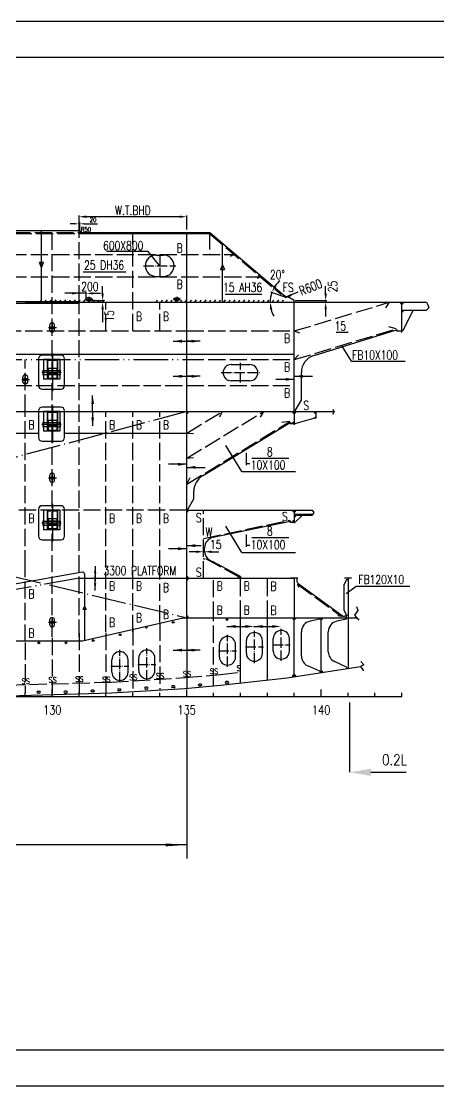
# Model space of a CAD drawing. Extents: x 373818 to 564480, y 322172 to 634257.
# Drawn here: x 510728 to 522369, y 322272 to 351972 of the extents above; entities that cross this region are included whole.
import ezdxf
from ezdxf.enums import TextEntityAlignment as Align

# ---------------------------------------------------------------- set-up
doc = ezdxf.new("R2010")
doc.units = 0
doc.header["$LTSCALE"] = 40
doc.header["$MEASUREMENT"] = 0
for name, pattern in [('ACAD_ISO02W100', [15, 12, -3]), ('ACAD_ISO04W100', [30.5, 24, -3, 0.5, -3]), ('ACAD_ISO05W100', [34, 24, -3, 0.5, -3, 0.5, -3]), ('DASHDOT', [1, 0.5, -0.25, 0, -0.25]), ('HIDDEN', [0.375, 0.25, -0.125])]:
    doc.linetypes.add(name, pattern=pattern)
doc.layers.get('0').update_dxf_attribs({"linetype": 'CONTINUOUS'})
doc.layers.get('DEFPOINTS').update_dxf_attribs({"linetype": 'CONTINUOUS'})
for name, color, linetype in [('BEAR', 7, 'CONTINUOUS'), ('BT_ENG', 7, 'CONTINUOUS'), ('C-CEN', 4, 'ACAD_ISO04W100'), ('C-CON', 4, 'CONTINUOUS'), ('C-DAS', 4, 'ACAD_ISO02W100'), ('FRAME', 7, 'CONTINUOUS'), ('TEXT-ENG', 7, 'CONTINUOUS'), ('Y-CON', 2, 'CONTINUOUS'), ('Y-DAS', 2, 'ACAD_ISO02W100'), ('Y-PH', 2, 'ACAD_ISO05W100')]:
    doc.layers.add(name, color=color, linetype=linetype)
doc.styles.add('ROMANS', font='romans.shx', dxfattribs={"width": 0.75, "height": 250, "bigfont": 'hzdx.shx'})
doc.dimstyles.new('DM-100', dxfattribs={"dimscale": 0, "dimtxt": 250, "dimasz": 200, "dimexe": 30, "dimexo": 30, "dimgap": 50, "dimtad": 1, "dimdec": 0, "dimzin": 0, "dimdsep": 46, "dimtxsty": 'ROMANS', "dimcen": 0, "dimclrd": 1, "dimclre": 1, "dimclrt": 1, "dimadec": 0, "dimazin": 0, "dimtfac": 1, "dimtdec": 0, "dimtmove": 0, "dimatfit": 3, "dimfxl": 0, "dimtolj": 1, "dimtzin": 0, "dimarcsym": 0})

# ---------------------------------------------------------------- blocks, each defined once
blk = doc.blocks.new('A$C2C786277')
at = {"layer": 'C-CEN', "ltscale": 0.1}
for p, q in [((0, 67), (210, 67)), ((105, 135), (105, 0))]:
    blk.add_line(p, q, dxfattribs=at)
at = {"layer": 'C-CON'}
for p, q in [((143, 105), (67, 105)), ((67, 30), (143, 30))]:
    blk.add_line(p, q, dxfattribs=at)
for centre, start, end in [((67, 67), 90, 270), ((143, 67), 270, 90)]:
    blk.add_arc(centre, 37.5, start, end, dxfattribs=at)
blk = doc.blocks.new('*D24')
at = {"color": 1, "linetype": 'ByBlock', "transparency": 16777216}
for p, q in [((515610, 337170), (515410, 337170)), ((515810, 337170), (515840, 337170)), ((515810, 337170), (515840, 337170)), ((516040, 337170), (516240, 337170))]:
    blk.add_line(p, q, dxfattribs=at)
for points in [[(515610, 337204), (515610, 337137), (515810, 337170)], [(516040, 337204), (516040, 337137), (515840, 337170)]]:
    blk.add_solid(points, dxfattribs=at)
at = {"layer": 'DEFPOINTS', "color": 0, "linetype": 'ByBlock', "transparency": 16777216}
for p in [(515810, 337170), (515840, 337170), (515840, 337170)]:
    blk.add_point(p, dxfattribs=at)
at = {"color": 1, "linetype": 'ByBlock', "transparency": 16777216, "insert": (516152, 337373), "char_height": 250, "attachment_point": 5, "style": 'ROMANS'}
blk.add_mtext('\\A1;15', dxfattribs=at)
blk = doc.blocks.new('A$C75882CA2')
at = {"layer": 'C-CON'}
for p, q in [((0, 57), (136, 114)), ((0, 57), (136, 0)), ((136, 0), (136, 114))]:
    blk.add_line(p, q, dxfattribs=at)
blk = doc.blocks.new('POT')
at = {"color": 90, "linetype": 'Continuous'}
for p, q in [((-0.99, 0), (1.17, 0)), ((-0.68, -0.75), (-0.68, 0.75)), ((-0.68, 0.2), (0.68, 0.2)), ((-0.18, 1.25), (0.18, 1.25)), ((0, 1.44), (0, -1.52)), ((0.68, -0.75), (0.68, 0.75)), ((-0.68, -0.2), (0.68, -0.2)), ((-0.18, -1.25), (0.18, -1.25))]:
    blk.add_line(p, q, dxfattribs=at)
for centre, start, end in [((-0.18, 0.75), 90, 180), ((0.18, 0.75), 0, 90), ((-0.18, -0.75), 180, 270), ((0.18, -0.75), 270, 0)]:
    blk.add_arc(centre, 0.5, start, end, dxfattribs=at)
blk = doc.blocks.new('*D123')
at = {"color": 1, "linetype": 'ByBlock', "transparency": 16777216}
blk.add_line((518444, 344410), (518073, 344261), dxfattribs=at)
blk.add_solid([(518246, 344366), (518271, 344304), (518073, 344261)], dxfattribs=at)
at = {"layer": 'DEFPOINTS', "color": 0, "linetype": 'ByBlock', "transparency": 16777216}
for p in [(518073, 344261), (518629, 344485)]:
    blk.add_point(p, dxfattribs=at)
at = {"color": 1, "linetype": 'ByBlock', "transparency": 16777216, "insert": (518797, 344552), "char_height": 250, "attachment_point": 5, "rotation": 21.9196, "style": 'ROMANS'}
blk.add_mtext('\\A1;R600', dxfattribs=at)
blk = doc.blocks.new('*D124')
at = {"color": 1, "linetype": 'ByBlock', "transparency": 16777216}
blk.add_line((518129, 344257), (517691, 344417), dxfattribs=at)
for start, end in [(131.5234, 145.7617), (160, 180), (194.2383, 208.4766)]:
    blk.add_arc((518477, 344130), 807, start, end, dxfattribs=at)
for points in [[(517840, 344569), (517781, 344600), (517719, 344406)], [(517662, 343928), (517728, 343936), (517670, 344130)]]:
    blk.add_solid(points, dxfattribs=at)
at = {"layer": 'DEFPOINTS', "color": 0, "linetype": 'ByBlock', "transparency": 16777216}
for p in [(517676, 344224), (518157, 344247), (510840, 344130), (518340, 344180), (522028, 344130)]:
    blk.add_point(p, dxfattribs=at)
at = {"color": 1, "linetype": 'ByBlock', "transparency": 16777216, "insert": (517870, 344901), "char_height": 250, "attachment_point": 5, "style": 'ROMANS'}
blk.add_mtext('\\A1;20°', dxfattribs=at)
blk = doc.blocks.new('A$C71C01ADF')
at = {"color": 5, "linetype": 'HIDDEN'}
for p, q in [((-2.55, 3.7), (2, 3.7)), ((-2.55, 3.7), (-2.55, -1.85)), ((-1.55, 3.7), (-1.55, -1.85)), ((-1.55, 3.55), (1.4, 3.55)), ((1.4, 3.7), (1.4, -1.85)), ((2, 3.7), (2, -1.85)), ((-2.67, 0.63), (-2.55, 0.63)), ((-2.67, 0.63), (-2.67, -0.63)), ((-2.55, 0.58), (2, 0.58)), ((-2.53, 0.58), (-2.54, 0.57)), ((-2.54, 0.57), (-2.54, -0.57)), ((-2.53, 0.58), (-2.53, -0.58)), ((1.98, 0.58), (1.99, 0.57)), ((1.98, 0.58), (1.98, -0.58)), ((1.99, 0.57), (1.99, -0.57)), ((2.12, 0.63), (2, 0.63)), ((2.12, 0.63), (2.12, -0.63)), ((-2.67, -0.63), (-2.55, -0.63)), ((-2.55, -0.58), (2, -0.58)), ((2, -1.85), (-2.55, -1.85)), ((-2.53, -0.58), (-2.54, -0.57)), ((1.4, -1.76), (-1.55, -1.76)), ((1.98, -0.58), (1.99, -0.57)), ((2.12, -0.63), (2, -0.63))]:
    blk.add_line(p, q, dxfattribs=at)
at = {"color": 3, "linetype": 'DASHDOT'}
for p, q in [((0, 5.35), (0, -5.15)), ((2.42, 0), (-2.97, 0))]:
    blk.add_line(p, q, dxfattribs=at)
at = {"color": 1, "linetype": 'Continuous'}
blk.add_line((-1.25, 0.6), (1.25, 0.6), dxfattribs=at)
at = {"color": 7, "linetype": 'Continuous'}
for p, q in [((-1.25, -0.23), (1.25, -0.23)), ((-1.25, -0.35), (1.25, -0.35))]:
    blk.add_line(p, q, dxfattribs=at)
for points in [[(3.35, -3.65), (3.35, 3.85, 0.414214), (2.35, 4.85), (-2.9, 4.85, 0.414214), (-3.9, 3.85), (-3.9, -3.65, 0.414214), (-2.9, -4.65), (2.35, -4.65, 0.414214)], [(1.08, -1.65), (-1.08, -1.65, -0.414214), (-1.28, -1.45), (-1.28, 3.25, -0.414214), (-1.08, 3.45), (1.08, 3.45, -0.414214), (1.28, 3.25), (1.28, -1.45, -0.414214)], [(1.05, -1.65, 0.414214), (1.25, -1.45), (1.25, 1.15), (-1.25, 1.15), (-1.25, -1.45, 0.414214), (-1.05, -1.65)]]:
    blk.add_lwpolyline(points, format="xyb", close=True, dxfattribs=at)

msp = doc.modelspace()

# ---------------------------------------------------------------- linework, layer by layer
at = {"color": 2}
for p, q in [((418280.01, 350971.55), (563380.01, 350971.55)), ((418280.01, 323271.55), (563380.01, 323271.55))]:
    msp.add_line(p, q, dxfattribs=at)
at = {"color": 3, "linetype": 'ByBlock', "ltscale": 1.5}
for p, q in [((512215, 346320.29, 50), (512090, 346320.29, 50)), ((512340, 346320.29, 50), (512360, 346320.29, 50)), ((512485, 346320.29, 50), (512851.66, 346320.29, 50))]:
    msp.add_line(p, q, dxfattribs=at)
at = {"color": 1, "linetype": 'ByBlock'}
for p, q in [((512340, 346110.29), (512340, 346548.71)), ((515140, 346518.71), (512540, 346518.71)), ((515340, 346159.8), (515340, 346548.71)), ((512995.53, 344380.38), (512995.53, 344580.38)), ((519215.76, 344380.38), (519215.76, 344580.38)), ((512340, 344381.26), (511941.15, 344381.26)), ((512340, 344247.88), (512340, 344411.26)), ((512540, 344381.26), (512340, 344381.26)), ((512540, 344381.26), (512340, 344381.26)), ((512540, 344247.88), (512540, 344411.26)), ((512740, 344381.26), (512940, 344381.26)), ((512645, 344180.38), (513025.53, 344180.38)), ((512645, 344130.38), (513025.53, 344130.38)), ((512995.53, 344180.38), (512995.53, 344130.38)), ((512995.53, 344180.38), (512995.53, 344130.38)), ((512995.53, 343930.38), (512995.53, 343579.9)), ((518370, 344180.38), (519245.76, 344180.38)), ((518370, 344130.38), (519245.76, 344130.38)), ((519215.76, 344130.38), (519215.76, 344180.38)), ((519215.76, 344130.38), (519215.76, 344180.38)), ((519215.76, 343930.38), (519215.76, 343730.38))]:
    msp.add_line(p, q, dxfattribs=at)
at = {"linetype": 'ByBlock', "ltscale": 1.5}
for p, q in [((512340, 346050.29, 50), (512340, 346370.29, 50)), ((512360, 346130.29, 50), (512360, 346370.29, 50))]:
    msp.add_line(p, q, dxfattribs=at)
at = {"ltscale": 1.5}
for p, q in [((512340, 346080.29, 50), (515985.81, 346080.29, 50)), ((512340, 346050.29, 50), (515974.79, 346050.29, 50))]:
    msp.add_line(p, q, dxfattribs=at)
for p, q in [((515985.81, 346080.29), (517993.62, 344376.14)), ((516340, 344130.38), (516340, 345740.32)), ((514490, 345450.29), (514690, 345450.29)), ((516669.92, 345460.29), (516553.32, 345408.24)), ((514490, 344850.29), (514690, 344850.29)), ((517400.4, 344840.29), (517307.9, 344791.22)), ((518340, 344180.38), (518176.66, 344269.77)), ((511249.86, 344130.38), (511290.78, 344197.02)), ((511384.86, 344130.38), (511425.78, 344197.02)), ((511519.86, 344130.38), (511560.78, 344197.02)), ((511654.86, 344130.38), (511695.78, 344197.02)), ((511789.86, 344130.38), (511830.78, 344197.02)), ((511924.86, 344130.38), (511965.78, 344197.02)), ((512059.86, 344130.38), (512100.78, 344197.02)), ((512194.86, 344130.38), (512235.78, 344197.02)), ((512329.86, 344130.38), (512370.78, 344197.02)), ((512340, 344155.38), (512340, 344105.38)), ((512464.86, 344130.38), (512505.78, 344197.02)), ((512599.86, 344130.38), (512640.78, 344197.02)), ((512734.86, 344130.38), (512775.78, 344197.02)), ((512869.86, 344130.38), (512910.78, 344197.02)), ((513004.86, 344130.38), (513045.78, 344197.02)), ((514489.86, 344130.38), (514530.78, 344197.02)), ((514624.86, 344130.38), (514665.78, 344197.02)), ((514759.86, 344130.38), (514800.78, 344197.02)), ((514894.86, 344130.38), (514935.78, 344197.02)), ((515029.86, 344130.38), (515070.78, 344197.02)), ((515164.86, 344130.38), (515205.78, 344197.02)), ((515299.86, 344130.38), (515340.78, 344197.02)), ((515434.86, 344130.38), (515475.78, 344197.02)), ((515569.86, 344130.38), (515610.78, 344197.02)), ((515704.86, 344130.38), (515745.78, 344197.02)), ((515839.86, 344130.38), (515880.78, 344197.02)), ((515974.86, 344130.38), (516015.78, 344197.02)), ((516109.86, 344130.38), (516150.78, 344197.02)), ((516244.86, 344130.38), (516285.78, 344197.02)), ((516379.86, 344130.38), (516420.78, 344197.02)), ((516514.86, 344130.38), (516555.78, 344197.02)), ((516649.86, 344130.38), (516690.78, 344197.02)), ((516784.86, 344130.38), (516825.78, 344197.02)), ((516919.86, 344130.38), (516960.78, 344197.02)), ((517054.86, 344130.38), (517095.78, 344197.02)), ((517189.86, 344130.38), (517230.78, 344197.02)), ((517324.86, 344130.38), (517365.78, 344197.02)), ((517459.86, 344130.38), (517500.78, 344197.02)), ((517594.86, 344130.38), (517635.78, 344197.02)), ((517729.86, 344130.38), (517770.78, 344197.02)), ((517864.86, 344130.38), (517905.78, 344197.02)), ((517999.86, 344130.38), (518040.78, 344197.02)), ((518340, 344130.38), (518340, 344180.38)), ((520987.18, 344130.38), (520883.8, 343979.92)), ((518892.07, 342648.81), (521188.95, 343360.21)), ((521185.69, 343390.38), (520977.13, 343447.47)), ((514963.21, 343045.21), (515474.32, 343045.21)), ((515716.78, 343045.21), (515340, 343045.21)), ((518340, 343330.29), (518490.53, 343274.42)), ((519510.42, 343296.92), (519845.15, 343296.92)), ((518340, 342530.29), (518457.19, 342668.76)), ((518540, 341398.16), (518540, 342171.19)), ((514963.21, 342066.2), (515474.32, 342066.2)), ((515716.78, 342066.2), (515340, 342066.2)), ((518340, 341981.18), (517828.89, 341981.18)), ((518340, 342066.2), (518851.1, 342066.2)), ((512717.17, 341080.29), (512717.17, 341532.85)), ((518379.57, 341120.29), (518540, 341398.16)), ((512717.17, 341080.29), (512717.17, 340679.51)), ((516327.28, 341080.29), (516259.02, 340927.48)), ((517479.42, 341080.29), (517392.07, 340927.48)), ((518340, 341120.29), (518379.57, 341120.29)), ((515780.35, 339287.77), (518227.02, 340774.46)), ((518220, 340805.29), (517990.66, 340778.08)), ((518370, 340745.29), (518340, 340745.29)), ((518370, 340745.29), (518890, 340900.29)), ((511935, 340480.38), (515340, 340480.38)), ((515340, 340480.38), (515532.16, 340468.6)), ((515340, 339780.29), (515532.16, 339796.28)), ((515340, 339610.85), (514828.89, 339610.85)), ((515340, 339524.82), (515851.1, 339524.82)), ((515340, 339055.29), (515435.95, 339241.35)), ((515379.57, 338370.29), (515540, 338648.16)), ((515540, 338648.16), (515540, 338860.47)), ((515340, 338370.29), (515379.57, 338370.29)), ((515340, 337255.28), (514828.89, 337255.28)), ((515340, 337340.3), (515744.24, 337340.3)), ((515810, 337004.64), (515831.12, 336957.51)), ((516825.96, 336453.99), (516766.89, 336466.09)), ((518410, 336430.29), (518410, 336366.95)), ((518432.36, 336262.68), (518461.23, 336183.8)), ((518450.06, 336286.9), (519678.4, 335389.63)), ((512490, 335650.18), (512445.94, 335562.16)), ((512490, 335650.18), (512534.05, 335562.16)), ((512534.05, 335562.16), (512445.94, 335562.16)), ((519660.7, 335365.41), (519551.77, 335379.72)), ((519800, 335370.38), (519737.38, 335370.38)), ((519800, 335330.38), (519800, 335370.38)), ((516463.21, 335085.7), (516974.32, 335085.7)), ((517213.21, 335085.7), (517724.32, 335085.7)), ((519050, 335287.38), (518779.44, 335232.65)), ((519800, 335287.38), (519529.44, 335232.65)), ((518540, 334262.04), (518540, 334938.82)), ((519290, 334377.39), (519290, 334938.82)), ((514963.21, 334425.36), (515474.32, 334425.36)), ((515716.78, 334425.36), (515340, 334425.36)), ((519050, 333835.61), (518714.89, 333989.37)), ((519050, 333835.61), (519050, 333795.14)), ((519800, 333950.96), (519464.89, 334104.72)), ((519800, 333950.96), (519800, 333910.49)), ((511590, 333130.29), (511590, 333330.29)), ((515340, 333130.29), (515340, 333330.29)), ((519090, 333130.29), (519090, 333330.29)), ((505984.2, 333130.29), (521340, 333130.29)), ((510840, 333130.29), (510840, 333230.29)), ((512340, 333130.29), (512340, 333230.29)), ((513090, 333130.29), (513090, 333230.29)), ((513840, 333130.29), (513840, 333230.29)), ((514590, 333130.29), (514590, 333230.29)), ((516090, 333130.29), (516090, 333230.29)), ((516840, 333130.29), (516840, 333230.29)), ((517590, 333130.29), (517590, 333230.29)), ((518340, 333130.29), (518340, 333230.29)), ((519840, 333130.29), (519840, 333230.29)), ((519879.8, 332965.03), (519879.8, 331016.03)), ((520590, 333130.29), (520590, 333230.29)), ((521340, 333130.29), (521340, 333230.29)), ((515340, 332606.65), (515340, 328609.99)), ((515340, 328991.13), (440340, 328991.13))]:
    msp.add_line(p, q)
at = {"color": 0, "linetype": 'ByBlock'}
msp.add_line((520479.8, 331016.03), (521458.17, 331016.03), dxfattribs=at)
for points in [[(440340, 344155.38), (512340, 344155.38)], [(440340, 344105.38), (512340, 344105.38)]]:
    msp.add_lwpolyline(points)
for points in [[(514963.21, 343045.21, 0, 80, 0), (515205.05, 343045.21, 80, 80, 0)], [(515716.78, 343045.21, 0, 80, 0), (515474.95, 343045.21, 80, 80, 0)], [(514963.21, 342066.2, 0, 80, 0), (515205.05, 342066.2, 80, 80, 0)], [(515716.78, 342066.2, 0, 80, 0), (515474.95, 342066.2, 80, 80, 0)], [(518340, 341981.18, 0, 80, 0), (518098.16, 341981.18, 80, 80, 0)], [(518340, 342066.2, 0, 80, 0), (518581.83, 342066.2, 80, 80, 0)], [(512717.17, 341532.85, 0, 80, 0), (512717.17, 341291.01, 80, 80, 0)], [(512717.17, 340679.51, 0, 80, 0), (512717.17, 340921.34, 80, 80, 0)], [(515340, 339610.85, 0, 80, 0), (515098.16, 339610.85, 80, 80, 0)], [(515340, 339524.82, 0, 80, 0), (515581.83, 339524.82, 80, 80, 0)], [(515340, 337255.28, 0, 80, 0), (515098.16, 337255.28, 80, 80, 0)], [(515340, 337340.3, 0, 80, 0), (515581.83, 337340.3, 80, 80, 0)], [(516463.21, 335085.7, 0, 80, 0), (516705.05, 335085.7, 80, 80, 0)], [(517216.78, 335085.7, 0, 80, 0), (516974.95, 335085.7, 80, 80, 0)], [(517213.21, 335085.7, 0, 80, 0), (517455.05, 335085.7, 80, 80, 0)], [(517966.78, 335085.7, 0, 80, 0), (517724.95, 335085.7, 80, 80, 0)], [(514963.21, 334425.36, 0, 80, 0), (515205.05, 334425.36, 80, 80, 0)], [(515716.78, 334425.36, 0, 80, 0), (515474.95, 334425.36, 80, 80, 0)], [(515340, 328991.13, 0, 80, 0), (514757.8, 328991.13, 80, 80, 0)]]:
    msp.add_lwpolyline(points, format="xyseb")
at = {"ltscale": 1.5}
msp.add_arc((512410, 346130.29, 50), 50, 180, 270, dxfattribs=at)
for centre, radius, start, end in [((514490, 345150.29), 300, 90, 270), ((514690, 345150.29), 300, 270, 90), ((518381.88, 344833.58), 600, 229.676683, 250), ((519040, 342171.19), 500, 107.20896, 180), ((518940, 341080.29), 50, 180, 270), ((516040, 338860.47), 500, 121.284493, 180), ((515340, 336430.29), 50, 270, 90), ((518510, 336366.95), 100, 180, 233.174963), ((518340, 335330.38), 50, 180, 0), ((519090, 335330.38), 50, 270, 0), ((519737.37, 335470.38), 100, 233.174963, 270), ((519737.38, 335470.38), 100, 233.852791, 270), ((518840, 334938.82), 300, 101.64452, 180), ((519590, 334938.82), 300, 101.64452, 180), ((518840, 334262.04), 300, 180, 245.352593), ((519590, 334377.39), 300, 180, 245.352593), ((519090, 333801.29), 50, 8.743726, 90), ((518340, 333685.94), 50, 8.743726, 188.743726)]:
    msp.add_arc(centre, radius, start, end)
at = {"color": 3, "linetype": 'ByBlock', "ltscale": 1.5}
for points in [[(512215, 346341.13, 50), (512215, 346299.46, 50), (512340, 346320.29, 50)], [(512485, 346341.13, 50), (512485, 346299.46, 50), (512360, 346320.29, 50)]]:
    msp.add_solid(points, dxfattribs=at)
at = {"color": 1, "linetype": 'ByBlock'}
for points in [[(512540, 346552.05), (512540, 346485.38), (512340, 346518.71)], [(515140, 346552.05), (515140, 346485.38), (515340, 346518.71)], [(512140, 344414.59), (512140, 344347.92), (512340, 344381.26)], [(512740, 344414.59), (512740, 344347.92), (512540, 344381.26)], [(512962.2, 344380.38), (513028.87, 344380.38), (512995.53, 344180.38)], [(519182.42, 344380.38), (519249.09, 344380.38), (519215.76, 344180.38)], [(512962.2, 343930.38), (513028.87, 343930.38), (512995.53, 344130.38)], [(519182.42, 343930.38), (519249.09, 343930.38), (519215.76, 344130.38)]]:
    msp.add_solid(points, dxfattribs=at)
at = {"color": 0, "linetype": 'ByBlock'}
msp.add_solid([(520479.8, 331116.03), (520479.8, 330916.03), (519879.8, 331016.03)], dxfattribs=at)
at = {"layer": 'BEAR'}
for p, q in [((518340, 338220.29), (518842.83, 338220.29)), ((518340, 338190.29), (518842.83, 338190.29)), ((516840, 336480.29), (516840, 336430.29)), ((519800, 336390.29), (519720, 336251.73)), ((519720, 336251.73), (519720, 335538.95)), ((519840, 336390.29), (519800, 336390.29)), ((519720, 335538.95), (519800, 335400.38)), ((519800, 335400.38), (519840, 335400.38))]:
    msp.add_line(p, q, dxfattribs=at)
for points in [[(522027.74, 344130.38), (522066.08, 344062.97), (522095.85, 343979.69), (522027.74, 343910.38)], [(521340, 343910.38), (522027.74, 343910.38)], [(521640, 343910.38), (521640, 343880.38), (521370, 343330.38), (521340, 343330.38)], [(519410.89, 341140.94), (519455.58, 341080.29), (519410.89, 341000.94)], [(518842.83, 338330.29), (518887.51, 338269.65), (518842.83, 338190.29)], [(518540, 338190.29), (518540, 338160.29), (518370, 337995.29), (518340, 337995.29)]]:
    msp.add_lwpolyline(points, dxfattribs=at)
for centre, radius, start, end in [((521340, 344130.38), 50, 180, 270), ((521340, 344130.38), 50, 270, 0), ((521340, 343910.38), 50, 270, 0), ((521185.69, 343330.38), 30, 0, 83.762564), ((515340, 341080.29), 50, 270, 0), ((518340, 341080.29), 50, 180, 270), ((518340, 341080.29), 50, 270, 0), ((518220, 340745.29), 30, 0, 76.454259), ((518340, 340745.29), 50, 90, 180), ((515340, 338330.29), 50, 270, 0), ((518340, 338330.29), 50, 180, 270), ((518340, 338330.29), 50, 270, 0), ((518220, 337995.29), 30, 0, 85.065272), ((518340, 337995.29), 50, 90, 180), ((518340, 338190.29), 50, 270, 0), ((515340, 335330.38), 50, 0, 90)]:
    msp.add_arc(centre, radius, start, end, dxfattribs=at)
at = {"layer": 'BT_ENG'}
for p, q in [((415780.01, 351971.55), (564380.01, 351971.55)), ((415780.01, 322271.55), (564380.01, 322271.55))]:
    msp.add_line(p, q, dxfattribs=at)
at = {"layer": 'C-CEN', "ltscale": 0.3}
for p, q in [((514590, 345460.29), (514590, 344840.29)), ((514140, 345150.29), (515040, 345150.29)), ((516840, 341892.79), (516840, 342442.79)), ((516305, 342167.79), (517375, 342167.79)), ((517979.43, 334123.59), (517979.43, 335023.59)), ((516479.43, 333956.44), (516479.43, 334856.44)), ((517229.43, 334064.6), (517229.43, 334964.6)), ((513479.43, 333531.75), (513479.43, 334431.75)), ((514229.43, 333578.06), (514229.43, 334478.06)), ((516979.43, 334514.6), (517479.43, 334514.6)), ((517729.43, 334573.59), (518229.43, 334573.59)), ((516229.43, 334406.44), (516729.43, 334406.44)), ((513229.43, 333981.75), (513729.43, 333981.75)), ((513979.43, 334028.06), (514479.43, 334028.06))]:
    msp.add_line(p, q, dxfattribs=at)
at = {"layer": 'C-CEN'}
for p, q in [((515340, 341080.29), (491338.21, 334680.28)), ((491340, 341055.29), (515340, 335330.38))]:
    msp.add_line(p, q, dxfattribs=at)
at = {"layer": 'C-CON'}
for p, q in [((470320, 346130.29, 50), (512360, 346130.29, 50)), ((511290, 344155.38), (511290, 346130.29)), ((513112.55, 345555.14), (514257.61, 345555.14)), ((514590, 345150.29), (514257.61, 345555.14)), ((512454.42, 344976.34), (513646.45, 344976.34)), ((516412.98, 344355.57), (517439.27, 344355.57)), ((510865, 344130.38), (512078.23, 344130.38)), ((517615, 344160.38), (517615, 344130.38)), ((519934.27, 342483.7), (519662.24, 342929.93)), ((519934.27, 342483.7), (521432.83, 342483.7)), ((516580, 342392.79), (517100, 342392.79)), ((517100, 341942.79), (516580, 341942.79)), ((507995, 340480.38), (511210, 340480.38)), ((516880.71, 339408.38), (516432.9, 340132.42)), ((517159.54, 339778.64), (518190.56, 339778.64)), ((516880.71, 339408.38), (518379.27, 339408.38)), ((516078.08, 337572.81), (518222.58, 338025.18)), ((516880.71, 337149.83), (516432.9, 337884.39)), ((517159.54, 337570.18), (518190.56, 337570.18)), ((515840, 337191.83), (515840, 337279.27)), ((516880.71, 337149.83), (518379.27, 337149.83)), ((516840.25, 336480.36), (516062.1, 336902.12)), ((512431.24, 336598.87), (510063.74, 336177.98)), ((512490, 336549.64), (512490, 334692.3)), ((519785.19, 336007.53), (520065.75, 336210.89)), ((520065.75, 336210.89), (521564.32, 336210.89)), ((519050, 335287.38), (519050, 335330.38)), ((519800, 335287.38), (519800, 335330.38)), ((517754.43, 334398.59), (517754.43, 334748.59)), ((518204.43, 334398.59), (518204.43, 334748.59)), ((516254.43, 334231.44), (516254.43, 334581.44)), ((516704.43, 334231.44), (516704.43, 334581.44)), ((517004.43, 334339.6), (517004.43, 334689.6)), ((517454.43, 334339.6), (517454.43, 334689.6)), ((513254.43, 333806.75), (513254.43, 334156.75)), ((513704.43, 333806.75), (513704.43, 334156.75)), ((514004.43, 333853.06), (514004.43, 334203.06)), ((514454.43, 333853.06), (514454.43, 334203.06)), ((516490.1, 333549.41), (516439.89, 333549.41)), ((511240.1, 333275.35), (511189.89, 333275.35)), ((511990.1, 333278.34), (511939.89, 333278.34)), ((512740.1, 333309.64), (512689.89, 333309.64)), ((512740.1, 333259.64), (512689.89, 333259.64)), ((513490.1, 333340.2), (513439.89, 333340.2)), ((513490.1, 333290.2), (513439.89, 333290.2)), ((514240.1, 333389.35), (514189.89, 333389.35)), ((514240.1, 333339.35), (514189.89, 333339.35)), ((514990.1, 333429.58), (514939.89, 333429.58)), ((514990.1, 333379.58), (514939.89, 333379.58)), ((515740.1, 333477.9), (515689.89, 333477.9)), ((515740.1, 333427.9), (515689.89, 333427.9)), ((516490.1, 333499.41), (516439.89, 333499.41)), ((511240.1, 333225.35), (511189.89, 333225.35)), ((511990.1, 333228.34), (511939.89, 333228.34))]:
    msp.add_line(p, q, dxfattribs=at)
for points in [[(520079.85, 335645.61), (520116.97, 335534.35), (520017.99, 335398.37), (520141.72, 335262.39)], [(520198.66, 334105.89), (520285.28, 334019.35), (520186.29, 333969.91), (520272.9, 333846.29)]]:
    msp.add_lwpolyline(points, dxfattribs=at)
for centre in [(514215, 335067.57), (514965, 335200.91), (516465, 335275.38), (513485, 334855.83), (511215, 334626.13), (511975, 334629.16), (512735, 334690.9)]:
    msp.add_circle(centre, 25, dxfattribs=at)
for centre, radius, start, end in [((516580, 342167.79), 225, 90, 270), ((517100, 342167.79), 225, 270, 90), ((516140, 337279.27), 300, 101.911594, 180), ((516140, 337191.83), 300, 180, 254.950593), ((512440, 336549.64), 50, 360, 100.080598), ((515340, 335330.38), 50, 359.9999999999333, 0), ((516479.43, 334581.44), 225, 0, 180), ((517229.43, 334689.6), 225, 0, 180), ((517979.43, 334748.59), 225, 0, 180), ((514229.43, 334203.06), 225, 0, 180), ((513479.43, 334156.75), 225, 0, 180), ((516479.43, 334231.44), 225, 180, 0), ((517229.43, 334339.6), 225, 180, 0), ((517979.43, 334398.59), 225, 180, 0), ((514229.43, 333853.06), 225, 180, 0), ((513479.43, 333806.75), 225, 180, 0), ((516439.89, 333524.41), 25, 90, 270), ((516490.1, 333524.41), 25, 270, 90), ((511189.89, 333250.35), 25, 90, 270), ((511240.1, 333250.35), 25, 270, 90), ((511939.89, 333253.34), 25, 90, 270), ((511990.1, 333253.34), 25, 270, 90), ((512689.89, 333284.64), 25, 90, 270), ((512740.1, 333284.64), 25, 270, 90), ((513439.89, 333315.2), 25, 90, 270), ((513490.1, 333315.2), 25, 270, 90), ((514189.89, 333364.35), 25, 90, 270), ((514240.1, 333364.35), 25, 270, 90), ((514939.89, 333404.58), 25, 90, 270), ((514990.1, 333404.58), 25, 270, 90), ((515689.89, 333452.9), 25, 90, 270), ((515740.1, 333452.9), 25, 270, 90)]:
    msp.add_arc(centre, radius, start, end, dxfattribs=at)
at = {"layer": 'C-DAS'}
for p, q in [((440340, 346050.29, 50), (512340, 346050.29, 50)), ((470306.86, 346080.29, 50), (512340, 346080.29, 50)), ((518340, 343330.29), (520987.18, 344130.38)), ((518340, 342530.29), (521185.69, 343390.38)), ((515340, 343330.29), (518340, 343330.29)), ((515340, 342530.29), (518340, 342530.29)), ((515340, 341805.29), (518340, 341805.29)), ((510840, 336730.38), (510840, 341080.29)), ((513090, 336730.38), (513090, 341080.29)), ((513840, 336730.38), (513840, 341080.29)), ((514590, 336730.38), (514590, 341080.29)), ((515340, 339780.29), (517479.42, 341080.29)), ((515340, 340480.38), (516327.28, 341080.29)), ((515340, 339055.29), (518220, 340805.29)), ((515810, 336430.29), (515810, 338330.29)), ((515810, 337538), (518220, 338055.29)), ((516825.96, 336453.99), (515810, 337004.64)), ((510840, 334663.72), (510840, 336730.38)), ((513090, 334930.38), (513090, 336730.38)), ((513840, 334930.38), (513840, 336730.38)), ((514590, 335197.05), (514590, 336730.38)), ((516090, 335300.38), (516090, 336430.29)), ((516840, 335330.38), (516840, 336430.29)), ((517590, 335330.38), (517590, 336430.29)), ((518432.36, 336262.68), (519660.7, 335365.41))]:
    msp.add_line(p, q, dxfattribs=at)
for points in [[(436590, 345460.29), (516669.92, 345460.29)], [(436590, 344840.29), (517400.4, 344840.29)], [(426840, 343330.29), (515340, 343330.29)], [(425340, 341805.29), (515340, 341805.29)], [(447090, 334161.22), (448240, 333995.82), (450311, 333760.95), (452434.8, 333613.29), (454559.9, 333529.18), (454740, 333523.71), (455443.6, 333503.9), (459498.1, 333439.13), (461240, 333431.89), (463592.7, 333430.29), (465340, 333430.29), (504740, 333430.29), (505984.2, 333430.29), (506740, 333430.46), (507378.7, 333430.98), (510360.7, 333449.36), (513240, 333532.63), (515284.5, 333659.01), (516281, 333745.5), (516840, 333808.6)]]:
    msp.add_lwpolyline(points, dxfattribs=at)
at = {"layer": 'DEFPOINTS', "color": 0, "linetype": 'ByBlock'}
for p in [(512340, 346518.71), (512340, 346080.29), (515340, 346080.29), (512340, 344381.26), (512340, 344217.88), (512540, 344217.88), (512615, 344180.38), (512615, 344130.38), (512995.53, 344130.38), (515065, 344180.38), (515065, 344130.38), (515140, 344217.88), (518340, 344180.38), (518340, 344130.38), (519215.76, 344180.38)]:
    msp.add_point(p, dxfattribs=at)
at = {"layer": 'DEFPOINTS', "color": 0, "linetype": 'ByBlock', "ltscale": 1.5}
msp.add_point((512360, 346320.29, 50), dxfattribs=at)
at = {"layer": 'TEXT-ENG', "color": 1}
msp.add_lwpolyline([(504190, 342680.38), (518340, 342680.38)], dxfattribs=at)
at = {"layer": 'Y-CON'}
for p, q in [((515340, 344130.38), (515340, 346080.29)), ((515340, 345460.29), (515540, 345460.29)), ((515340, 344840.29), (515540, 344840.29)), ((515340, 335330.38), (515340, 344130.38)), ((518340, 341080.29), (518340, 344130.38)), ((521340, 343290.38), (521340, 344130.38)), ((521190, 343330.38), (521340, 343330.38)), ((510440, 341080.29), (515340, 341080.29)), ((515340, 341080.29), (519455.58, 341080.29)), ((518220, 340745.29), (518340, 340745.29)), ((517000.5, 339929.09), (517000.5, 339583.91)), ((517000.5, 339633.91), (517100.5, 339633.91)), ((515340, 338330.29), (518842.83, 338330.29)), ((518220, 337995.29), (518340, 337995.29)), ((517000.5, 337652.67), (517000.5, 337307.49)), ((517000.5, 337357.49), (517100.5, 337357.49)), ((512340, 336430.29), (515340, 336430.29)), ((515340, 336430.29), (518340, 336430.29)), ((518440, 336430.29), (518240, 336430.29)), ((518340, 336430.29), (518340, 335330.38)), ((519940, 336430.29), (519740, 336430.29)), ((519840, 336430.29), (519840, 333916.65)), ((512438.21, 334680.28), (515240, 335330.29)), ((515240, 335330.38), (520079.85, 335330.38)), ((515340, 335330.38), (515340, 333363.83)), ((516840, 333508.6), (516840, 335330.38)), ((517590, 333593.26), (517590, 335330.38)), ((518340, 333685.94), (518340, 335330.38)), ((519090, 333801.29), (519090, 335330.38)), ((470238.21, 334680.28), (512438.21, 334680.28))]:
    msp.add_line(p, q, dxfattribs=at)
for points in [[(510840, 344130.38), (522027.74, 344130.38)], [(518940, 341080.29), (518940, 340900.29), (518890, 340900.29), (518940, 340933.75)], [(510360.7, 333149.36), (513240, 333232.63), (515284.5, 333359.01), (516281, 333445.5), (518144, 333655.8), (520186.29, 333969.91)]]:
    msp.add_lwpolyline(points, dxfattribs=at)
at = {"layer": 'Y-DAS'}
for p, q in [((511590, 334797.05), (511590, 346050.29)), ((512340, 344130.38), (512340, 346080.29)), ((513840, 343329.9), (513840, 346050.29)), ((515974.79, 346080.29), (515974.79, 345460.29)), ((515974.79, 346050.29), (517974.2, 344353.27)), ((512340, 334797.05), (512340, 344130.38)), ((513090, 343330.29), (513090, 344130.38)), ((514590, 343330.29), (514590, 344130.38)), ((510840, 341080.29), (510840, 342530.29)), ((515340, 338330.29), (440340, 338330.29)), ((513840, 335033.72), (513840, 333269.72)), ((514590, 335167.05), (514590, 333316.08)), ((516090, 333428.92), (516090, 335300.38)), ((511590, 334767.05), (511590, 333184.91)), ((512340, 334900.38), (512340, 333206.6)), ((513090, 334900.38), (513090, 333228.29)), ((510840, 334633.72), (510840, 333232.83))]:
    msp.add_line(p, q, dxfattribs=at)
at = {"layer": 'Y-PH'}
for p, q in [((518340, 341080.29), (518340, 340715.29)), ((515340, 338330.29), (515340, 338330.29)), ((518340, 338330.29), (518340, 337965.29)), ((512340, 336430.29), (510090, 336030.29))]:
    msp.add_line(p, q, dxfattribs=at)
msp.add_lwpolyline([(470340, 342530.29), (515340, 342530.29)], dxfattribs=at)

# ---------------------------------------------------------------- block references
at = {"color": 90, "linetype": 'Continuous', "xscale": 100, "yscale": 100, "zscale": 100}
for p in [(511590, 343430.29), (510840, 341980.29), (511590, 339234.14), (511590, 335203.14)]:
    msp.add_blockref('POT', p, dxfattribs=at)
at = {"color": 7, "linetype": 'Continuous', "xscale": 100.0000000007276, "yscale": 99.99999999417923, "zscale": 99.99999999999993}
for p in [(511600, 342170.29), (511600, 340720.29), (511600, 337970.29)]:
    msp.add_blockref('A$C71C01ADF', p, dxfattribs=at)
at = {"layer": 'C-CON'}
for p, rotation in [((511347.23, 345102.23), 89.99999999999999), ((516282.76, 345177.52), 270)]:
    msp.add_blockref('A$C75882CA2', p, dxfattribs=dict(at, rotation=rotation))
msp.add_blockref('A$C2C786277', (512510, 344150.38), dxfattribs=at)
at = {"layer": 'C-CON', "xscale": -1}
msp.add_blockref('A$C2C786277', (515170, 344150.38), dxfattribs=at)

# ---------------------------------------------------------------- texts
at = {"style": 'ROMANS'}
for s, height, width, p in [('R50', 125, 0.75, (512389.76, 346101.38, 50)), ('600X800', 250, 0.75, (513007.7, 345588.36)), ('B', 250, 0.75, (515057.29, 345518.41)), ('25 DH36', 250, 0.75, (512477.69, 345042.38)), ('B', 250, 0.75, (515057.29, 344509.99)), ('15 AH36', 250, 0.75, (516355.2, 344421.62)), ('FS', 250, 0.75, (518016.22, 344419.28)), ('B', 250, 0.75, (513927.26, 343612.72)), ('B', 250, 0.75, (514677.26, 343612.72)), ('15', 250, 0.75, (519462.8, 343344.6)), ('B', 250, 0.75, (518057.29, 342999.99)), ('FB10X100', 250, 0.75, (519954.97, 342534.09)), ('B', 250, 0.75, (518057.29, 342199.99)), ('B', 250, 0.75, (518057.29, 341474.99)), ('S', 250, 0.75, (518595.25, 341126.73)), ('B', 250, 0.75, (510927.26, 340586.74)), ('B', 250, 0.75, (513177.26, 340586.74)), ('B', 250, 0.75, (513927.26, 340586.74)), ('B', 250, 0.75, (514677.26, 340586.74)), ('8', 250, 0.75, (517576.35, 339830.78)), ('10X100', 250, 0.75, (517129.02, 339468.88)), ('B', 250, 0.75, (510927.26, 337977.38)), ('B', 250, 0.75, (513177.26, 337977.38)), ('B', 250, 0.75, (513927.26, 337977.38)), ('B', 250, 0.75, (514677.26, 337977.29)), ('S', 250, 0.75, (515595.25, 337995.5)), ('S', 250, 0.75, (518000.29, 338029.35)), ('W', 250, 0.75, (515868.62, 337594.79)), ('8', 250, 0.75, (517576.35, 337622.32)), ('10X100', 250, 0.75, (517129.02, 337240.32)), ('S', 250, 0.75, (515595.25, 336475.5)), ('FB120X10', 250, 0.75, (520127.61, 336271.38)), ('B', 250, 0.75, (513177.26, 336088.66)), ('B', 250, 0.75, (513927.26, 336088.66)), ('B', 250, 0.75, (514677.26, 336046.76)), ('B', 250, 0.75, (516177.26, 336088.66)), ('B', 250, 0.75, (516927.26, 336088.66)), ('B', 250, 0.75, (517677.26, 336083.18)), ('B', 250, 0.75, (510927.26, 335868.6)), ('B', 250, 0.75, (516177.26, 335414.9)), ('B', 250, 0.75, (516927.26, 335414.9)), ('B', 250, 0.75, (517677.26, 335409.42)), ('B', 250, 0.75, (513177.26, 335074.3)), ('B', 250, 0.75, (513927.26, 335204.3)), ('B', 250, 0.75, (514677.26, 335297.45)), ('B', 250, 0.75, (510927.26, 334778.73)), ('S', 150, 0.7, (515235.78, 333684)), ('S', 150, 0.7, (515355.12, 333684)), ('S', 150, 0.7, (515985.78, 333760.17)), ('S', 150, 0.7, (516105.12, 333760.17)), ('S', 150, 0.7, (516735.78, 333843.82)), ('S', 150, 0.7, (510735.78, 333481.46)), ('S', 150, 0.7, (510855.12, 333481.46)), ('S', 150, 0.7, (511485.78, 333519.8)), ('S', 150, 0.7, (511605.12, 333519.8)), ('S', 150, 0.7, (512235.78, 333541.94)), ('S', 150, 0.7, (512355.12, 333541.94)), ('S', 150, 0.7, (512985.78, 333531.94)), ('S', 150, 0.7, (513105.12, 333531.94)), ('S', 150, 0.7, (513735.78, 333590.96)), ('S', 150, 0.7, (513855.12, 333590.96)), ('S', 150, 0.7, (514485.78, 333630.99)), ('S', 150, 0.7, (514605.12, 333630.99))]:
    msp.add_text(s, height=height, dxfattribs=dict(at, width=width)).set_placement(p)
at = {"style": 'ROMANS', "width": 0.8}
msp.add_text('0.2L', height=300, dxfattribs=at).set_placement((521135.1, 331366.53), align=Align.MIDDLE)
at = {"color": 1, "linetype": 'ByBlock', "char_height": 250, "style": 'ROMANS'}
for s, insert, attachment_point in [('\\A1;W.T.BHD', (513840, 346693.71), 5), ('\\A1;200', (512399.01, 344570.67), 4)]:
    msp.add_mtext(s, dxfattribs=dict(at, insert=insert, attachment_point=attachment_point))
at = {"color": 3, "linetype": 'ByBlock', "ltscale": 1.5, "insert": (512730.83, 346432.79, 50), "char_height": 125, "attachment_point": 5, "style": 'ROMANS'}
msp.add_mtext('\\A1;20', dxfattribs=at)
at = {"color": 1, "linetype": 'ByBlock', "char_height": 250, "attachment_point": 4, "rotation": 90, "style": 'ROMANS'}
for s, insert in [('25', (519410.52, 344410.73)), ('15', (513182.61, 343587.79))]:
    msp.add_mtext(s, dxfattribs=dict(at, insert=insert))
at = {"insert": (513017.72, 336767.57), "char_height": 250, "width": 4189.5335, "attachment_point": 1, "style": 'ROMANS'}
msp.add_mtext('3300 PLATFORM', dxfattribs=at)
at = {"layer": 'FRAME', "style": 'ROMANS', "width": 0.8}
for s, p in [('130', (511590, 332755.29)), ('135', (515340, 332755.29)), ('140', (519090, 332755.29))]:
    msp.add_text(s, height=250, dxfattribs=at).set_placement(p, align=Align.MIDDLE)

# ---------------------------------------------------------------- dimensions: what is measured, and where the dimension line sits
dim = msp.add_angular_dim_2l(base=(517675.94, 344224.06), line1=((510840, 344130.38), (522027.74, 344130.38)), line2=((518340, 344180.38), (518157.25, 344246.9)), dimstyle='DM-100', override={"dimscale": 1, "dimtmove": 1})
dim.commit()
dim.dimension.update_dxf_attribs({"geometry": '*D124', "text_midpoint": (517870.37, 344900.77), "dimtype": 162})
dim = msp.add_radius_dim(center=(518629.22, 344484.63), mpoint=(518072.59, 344260.65), dimstyle='DM-100', override={"dimscale": 1, "dimtmove": 1})
dim.commit()
dim.dimension.update_dxf_attribs({"geometry": '*D123', "text_midpoint": (518796.53, 344551.96), "dimtype": 164})
at = {"layer": 'C-CON'}
dim = msp.add_linear_dim(base=(515840, 337170.27), p1=(515810, 337170.27), p2=(515840, 337170.27), text='15', dimstyle='DM-100', override={"dimscale": 1, "dimtmove": 1}, dxfattribs=at)
dim.commit()
dim.dimension.update_dxf_attribs({"geometry": '*D24', "text_midpoint": (516152.11, 337372.68), "dimtype": 160})

# ---------------------------------------------------------------- leaders
at = {"color": 1}
for points in [[(512786.9, 336769.48), (512786.9, 336349.33)], [(512786.9, 336091.11), (512786.9, 336511.26)]]:
    msp.add_leader(points, dimstyle='DM-100', override={"dimscale": 1}, dxfattribs=at)

doc.saveas('drawing.dxf')
